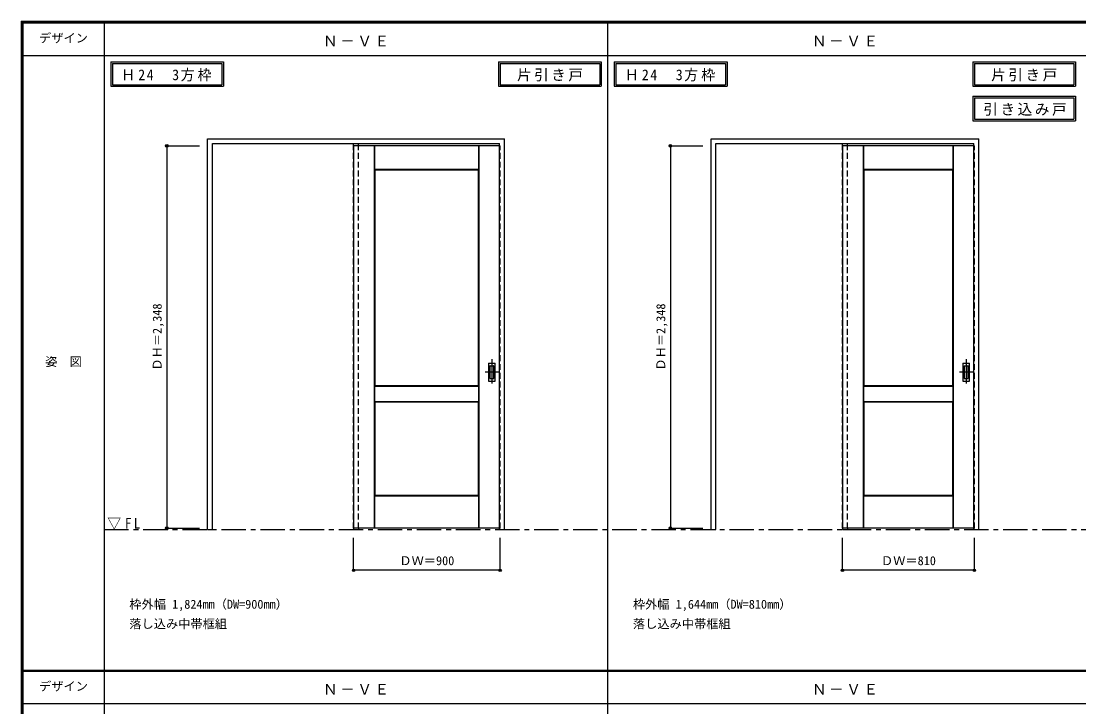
# Model space of a CAD drawing. Units: millimetres, scale not verified. Extents: x -6000 to 5700, y -4307 to 4260.
# Drawn here: x -6000 to 495, y -36 to 4175 of the extents above; entities that cross this region are included whole.
import ezdxf
from ezdxf.enums import TextEntityAlignment as Align

# ---------------------------------------------------------------- set-up
doc = ezdxf.new("R2010")
doc.units = ezdxf.units.MM
doc.header["$LTSCALE"] = 30
doc.header["$PDMODE"] = 32
doc.header["$PDSIZE"] = 15
doc.linetypes.add('CHAIN1', pattern=[8, 5, -1, 1, -1])
doc.linetypes.add('DASHED1', pattern=[1.8, 1.2, -0.6])
for name, color, linetype in [('0-1_通り芯', 4, 'CHAIN1'), ('0-2_扉', 4, 'DASHED1'), ('0-3_仕上げ', 7, 'Continuous'), ('0-4_枠', 3, 'Continuous'), ('0-6_引手', 3, 'Continuous'), ('0-A_文字', 7, 'Continuous'), ('0-B_寸法', 7, 'Continuous'), ('F-1_枠', 6, 'Continuous'), ('F-A_文字', 7, 'Continuous')]:
    doc.layers.add(name, color=color, linetype=linetype)
doc.styles.add('ＭＳ ゴシック', font='')
doc.styles.get('ＭＳ ゴシック').set_extended_font_data('MS Gothic')

msp = doc.modelspace()

# ---------------------------------------------------------------- linework, layer by layer
at = {"layer": '0-1_通り芯'}
for p, q in [((-3109.75, 2100), (-3109.75, 1938)), ((-197.25, 2100), (-197.25, 1938)), ((-3068.75, 2019), (-3150.75, 2019)), ((-156.25, 2019), (-238.25, 2019))]:
    msp.add_line(p, q, dxfattribs=at)
at = {"layer": '0-1_通り芯', "color": 7}
msp.add_line((-5490, 1053), (5690, 1053), dxfattribs=at)
at = {"layer": '0-2_扉', "color": 3, "linetype": 'Continuous'}
for p, q in [((-3958.75, 3409.5), (-3958.75, 1061.5)), ((-3061.75, 3409.5), (-3958.75, 3409.5)), ((-149.25, 3409.5), (-956.25, 3409.5)), ((-956.25, 3409.5), (-956.25, 1061.5)), ((-3061.75, 1061.5), (-3958.75, 1061.5)), ((-149.25, 1061.5), (-956.25, 1061.5))]:
    msp.add_line(p, q, dxfattribs=at)
at = {"layer": '0-2_扉'}
for p, q in [((-3958.75, 3409.5), (-3958.75, 3405.5)), ((-3061.75, 3409.5), (-3058.75, 3409.5)), ((-956.25, 3409.5), (-956.25, 3405.5)), ((-149.25, 3409.5), (-146.25, 3409.5))]:
    msp.add_line(p, q, dxfattribs=at)
for points in [[(-3061.75, 1061.5), (-3058.75, 1061.5), (-3058.75, 3409.5)], [(-149.25, 1061.5), (-146.25, 1061.5), (-146.25, 3409.5)]]:
    msp.add_lwpolyline(points, dxfattribs=at)
at = {"layer": '0-3_仕上げ'}
for p, q in [((-3830.75, 1061.5), (-3830.75, 3409.5)), ((-3829.25, 3262), (-3829.25, 3409.5)), ((-3827.75, 3263.5), (-3827.75, 3409.5)), ((-3189.75, 3263.5), (-3189.75, 3409.5)), ((-3188.25, 3262), (-3188.25, 3409.5)), ((-3186.75, 1061.5), (-3186.75, 3409.5)), ((-828.25, 1061.5), (-828.25, 3409.5)), ((-826.75, 3262), (-826.75, 3409.5)), ((-825.25, 3263.5), (-825.25, 3409.5)), ((-277.25, 3263.5), (-277.25, 3409.5)), ((-275.75, 3262), (-275.75, 3409.5)), ((-274.25, 1061.5), (-274.25, 3409.5)), ((-3827.75, 3263.5), (-3829.25, 3262)), ((-3826.75, 3259.5), (-3829.25, 3262)), ((-3189.75, 3263.5), (-3827.75, 3263.5)), ((-3188.25, 3262), (-3190.75, 3259.5)), ((-3189.75, 3263.5), (-3188.25, 3262)), ((-824.25, 3259.5), (-826.75, 3262)), ((-3829.25, 1839), (-3829.25, 1934)), ((-3189.75, 1932.5), (-3827.75, 1932.5)), ((-3827.75, 1840.5), (-3827.75, 1932.5)), ((-3190.75, 1936.5), (-3188.25, 1934)), ((-3189.75, 1932.5), (-3188.25, 1934)), ((-826.75, 1839), (-826.75, 1934)), ((-277.25, 1932.5), (-825.25, 1932.5)), ((-825.25, 1840.5), (-825.25, 1932.5)), ((-278.25, 1936.5), (-275.75, 1934)), ((-3827.75, 1840.5), (-3829.25, 1839)), ((-3826.75, 1836.5), (-3829.25, 1839)), ((-3188.25, 1839), (-3190.75, 1836.5)), ((-825.25, 1840.5), (-826.75, 1839)), ((-824.25, 1836.5), (-826.75, 1839)), ((-825.25, 1840.5), (-277.25, 1840.5)), ((-275.75, 1839), (-278.25, 1836.5)), ((-3829.25, 1061.5), (-3829.25, 1259)), ((-3827.75, 1061.5), (-3827.75, 1257.5)), ((-3189.75, 1257.5), (-3827.75, 1257.5)), ((-3190.75, 1261.5), (-3188.25, 1259)), ((-3189.75, 1257.5), (-3188.25, 1259)), ((-3189.75, 1061.5), (-3189.75, 1257.5)), ((-3188.25, 1061.5), (-3188.25, 1259)), ((-826.75, 1061.5), (-826.75, 1259)), ((-825.25, 1061.5), (-825.25, 1257.5)), ((-277.25, 1257.5), (-825.25, 1257.5)), ((-278.25, 1261.5), (-275.75, 1259)), ((-277.25, 1257.5), (-275.75, 1259)), ((-277.25, 1061.5), (-277.25, 1257.5)), ((-275.75, 1061.5), (-275.75, 1259))]:
    msp.add_line(p, q, dxfattribs=at)
at = {"layer": '0-3_仕上げ', "color": 3}
for p, q in [((-3190.75, 3259.5), (-3826.75, 3259.5)), ((-3826.75, 1936.5), (-3826.75, 3259.5)), ((-3190.75, 1936.5), (-3190.75, 3259.5)), ((-278.25, 3259.5), (-824.25, 3259.5)), ((-824.25, 1936.5), (-824.25, 3259.5)), ((-278.25, 1936.5), (-278.25, 3259.5)), ((-3190.75, 1936.5), (-3826.75, 1936.5)), ((-278.25, 1936.5), (-824.25, 1936.5)), ((-3826.75, 1836.5), (-3190.75, 1836.5)), ((-3826.75, 1261.5), (-3826.75, 1836.5)), ((-3190.75, 1261.5), (-3190.75, 1836.5)), ((-824.25, 1836.5), (-278.25, 1836.5)), ((-824.25, 1261.5), (-824.25, 1836.5)), ((-278.25, 1261.5), (-278.25, 1836.5)), ((-3190.75, 1261.5), (-3826.75, 1261.5)), ((-278.25, 1261.5), (-824.25, 1261.5))]:
    msp.add_line(p, q, dxfattribs=at)
at = {"layer": '0-3_仕上げ'}
for points in [[(-277.25, 3263.5), (-825.25, 3263.5), (-826.75, 3262)], [(-277.25, 3263.5), (-275.75, 3262), (-278.25, 3259.5)], [(-3827.75, 1932.5), (-3829.25, 1934), (-3826.75, 1936.5)], [(-3827.75, 1840.5), (-3189.75, 1840.5), (-3189.75, 1932.5)], [(-3189.75, 1840.5), (-3188.25, 1839), (-3188.25, 1934)], [(-825.25, 1932.5), (-826.75, 1934), (-824.25, 1936.5)], [(-277.25, 1840.5), (-277.25, 1932.5), (-275.75, 1934)], [(-277.25, 1840.5), (-275.75, 1839), (-275.75, 1934)], [(-3827.75, 1257.5), (-3829.25, 1259), (-3826.75, 1261.5)], [(-825.25, 1257.5), (-826.75, 1259), (-824.25, 1261.5)]]:
    msp.add_lwpolyline(points, dxfattribs=at)
at = {"layer": '0-4_枠'}
for p, q in [((-4855.75, 3453), (-3031.75, 3453)), ((-4855.75, 1053), (-4855.75, 3453)), ((-3031.75, 1053), (-3031.75, 3453)), ((-1763.25, 3453), (-119.25, 3453)), ((-1763.25, 1053), (-1763.25, 3453)), ((-119.25, 1053), (-119.25, 3453)), ((-4825.75, 3423), (-3061.75, 3423)), ((-4825.75, 1053), (-4825.75, 3423)), ((-3061.75, 1053), (-3061.75, 3423)), ((-1733.25, 3423), (-149.25, 3423)), ((-1733.25, 1053), (-1733.25, 3423)), ((-149.25, 1053), (-149.25, 3423)), ((-4855.75, 1053), (-4825.75, 1053)), ((-3958.75, 1061.5), (-3958.75, 1053)), ((-3958.75, 1053), (-3928.75, 1053)), ((-3928.75, 1061.5), (-3928.75, 1053)), ((-3061.75, 1053), (-3031.75, 1053)), ((-1763.25, 1053), (-1733.25, 1053)), ((-956.25, 1061.5), (-956.25, 1053)), ((-956.25, 1053), (-926.25, 1053)), ((-926.25, 1061.5), (-926.25, 1053)), ((-149.25, 1053), (-119.25, 1053))]:
    msp.add_line(p, q, dxfattribs=at)
at = {"layer": '0-4_枠', "color": 4, "linetype": 'DASHED1'}
for p, q in [((-3958.75, 1061.5), (-3958.75, 3423)), ((-3928.75, 1061.5), (-3928.75, 3423)), ((-956.25, 1061.5), (-956.25, 3423)), ((-926.25, 1061.5), (-926.25, 3423))]:
    msp.add_line(p, q, dxfattribs=at)
at = {"layer": '0-6_引手'}
for p, q in [((-3130.75, 2072.5), (-3130.75, 1965.5)), ((-3129.25, 2074), (-3090.25, 2074)), ((-3088.75, 1965.5), (-3088.75, 2072.5)), ((-218.25, 2072.5), (-218.25, 1965.5)), ((-216.75, 2074), (-177.75, 2074)), ((-176.25, 1965.5), (-176.25, 2072.5)), ((-3129.25, 1964), (-3090.25, 1964)), ((-216.75, 1964), (-177.75, 1964))]:
    msp.add_line(p, q, dxfattribs=at)
at = {"layer": '0-6_引手', "color": 7}
for p, q in [((-3122.25, 2056.5), (-3122.25, 1981.5)), ((-3120.75, 2058), (-3098.75, 2058)), ((-3097.25, 1981.5), (-3097.25, 2056.5)), ((-209.75, 2056.5), (-209.75, 1981.5)), ((-208.25, 2058), (-186.25, 2058)), ((-184.75, 1981.5), (-184.75, 2056.5)), ((-3120.75, 1980), (-3098.75, 1980)), ((-208.25, 1980), (-186.25, 1980))]:
    msp.add_line(p, q, dxfattribs=at)
at = {"layer": '0-6_引手'}
for centre, start, end in [((-3129.25, 2072.5), 90, 180), ((-3090.25, 2072.5), 0, 90), ((-216.75, 2072.5), 90, 180), ((-177.75, 2072.5), 0, 90), ((-3129.25, 1965.5), 180, 270), ((-3090.25, 1965.5), 270, 0), ((-216.75, 1965.5), 180, 270), ((-177.75, 1965.5), 270, 0)]:
    msp.add_arc(centre, 1.5, start, end, dxfattribs=at)
at = {"layer": '0-6_引手', "color": 7}
for centre, start, end in [((-3120.75, 2056.5), 90, 180), ((-3098.75, 2056.5), 0, 90), ((-208.25, 2056.5), 90, 180), ((-186.25, 2056.5), 0, 90), ((-3120.75, 1981.5), 180, 270), ((-3098.75, 1981.5), 270, 0), ((-208.25, 1981.5), 180, 270), ((-186.25, 1981.5), 270, 0)]:
    msp.add_arc(centre, 1.5, start, end, dxfattribs=at)
at = {"layer": '0-A_文字'}
for p, q in [((-5450, 3925), (-5450, 3775)), ((-5440, 3915), (-5440, 3785)), ((-5440, 3915), (-4767.38, 3915)), ((-4767.38, 3915), (-4767.38, 3785)), ((-3068.53, 3925), (-3068.53, 3775)), ((-3058.53, 3915), (-3058.53, 3785)), ((-3058.53, 3915), (-2447.5, 3915)), ((-2447.5, 3915), (-2447.5, 3785)), ((-2357.5, 3925), (-2357.5, 3775)), ((-2347.5, 3915), (-2347.5, 3785)), ((-2347.5, 3915), (-1674.88, 3915)), ((-1674.88, 3915), (-1674.88, 3785)), ((-156.03, 3925), (-156.03, 3775)), ((-146.03, 3915), (-146.03, 3785)), ((-146.03, 3915), (465, 3915)), ((465, 3915), (465, 3785)), ((-5450, 3775), (-4757.38, 3775)), ((-5440, 3785), (-4767.38, 3785)), ((-3068.53, 3775), (-2437.5, 3775)), ((-3058.53, 3785), (-2447.5, 3785)), ((-2357.5, 3775), (-1664.88, 3775)), ((-2347.5, 3785), (-1674.88, 3785)), ((-156.03, 3775), (475, 3775)), ((-146.03, 3785), (465, 3785)), ((-156.03, 3713.53), (-156.03, 3563.53)), ((-146.03, 3703.53), (-146.03, 3573.53)), ((-146.03, 3703.53), (465, 3703.53)), ((465, 3703.53), (465, 3573.53)), ((-146.03, 3573.53), (465, 3573.53)), ((-156.03, 3563.53), (475, 3563.53))]:
    msp.add_line(p, q, dxfattribs=at)
for points in [[(-5450, 3925), (-4757.38, 3925), (-4757.38, 3775)], [(-3068.53, 3925), (-2437.5, 3925), (-2437.5, 3775)], [(-2357.5, 3925), (-1664.88, 3925), (-1664.88, 3775)], [(-156.03, 3925), (475, 3925), (475, 3775)], [(-156.03, 3713.53), (475, 3713.53), (475, 3563.53)]]:
    msp.add_lwpolyline(points, dxfattribs=at)
at = {"layer": '0-B_寸法', "color": 4}
for p, q in [((-5105.75, 3409.5), (-4905.75, 3409.5)), ((-2013.25, 3409.5), (-1813.25, 3409.5)), ((-3958.75, 803), (-3958.75, 1003)), ((-3058.75, 803), (-3058.75, 1003)), ((-956.25, 803), (-956.25, 1003)), ((-146.25, 803), (-146.25, 1003)), ((-3058.75, 803), (-3958.75, 803)), ((-146.25, 803), (-956.25, 803))]:
    msp.add_line(p, q, dxfattribs=at)
for points in [[(-5105.75, 3409.5), (-5105.75, 1061.5), (-4905.75, 1061.5)], [(-2013.25, 3409.5), (-2013.25, 1061.5), (-1813.25, 1061.5)]]:
    msp.add_lwpolyline(points, dxfattribs=at)
at = {"layer": '0-B_寸法'}
for p in [(-5105.75, 3409.5), (-2013.25, 3409.5), (-5105.75, 1061.5), (-2013.25, 1061.5), (-3958.75, 803), (-3058.75, 803), (-956.25, 803), (-146.25, 803)]:
    msp.add_point(p, dxfattribs=at)
at = {"layer": 'F-1_枠'}
for p, q in [((-6000, 4175), (5700, 4175)), ((-6000, 4175), (-6000, -4205)), ((-6000, 4170), (5700, 4170)), ((-6000, 4165), (5700, 4165)), ((-5995, 4175), (-5995, -4205)), ((-5990, 4175), (-5990, -4205)), ((-5490, 4175), (-5490, -3790)), ((-2397.5, -3790), (-2397.5, 4175)), ((-6000, 3965), (5700, 3965)), ((-6000, 190.5), (5700, 190.5)), ((-6000, 187.5), (5700, 187.5)), ((-6000, 184.5), (5700, 184.5)), ((-6000, -15.5), (5700, -15.5))]:
    msp.add_line(p, q, dxfattribs=at)

# ---------------------------------------------------------------- texts
at = {"layer": '0-A_文字', "style": 'ＭＳ ゴシック'}
for s, p in [('枠外幅 1,824mm（DW=900mm）', (-5335.75, 550.5)), ('枠外幅 1,644mm（DW=810mm）', (-2243.25, 550.5)), ('落し込み中帯框組', (-5335.75, 430.5)), ('落し込み中帯框組', (-2243.25, 430.5))]:
    msp.add_text(s, height=54.99, dxfattribs=at).set_placement(p, align=Align.BOTTOM_LEFT)
at = {"layer": '0-A_文字', "char_height": 65.98, "attachment_point": 7, "style": 'ＭＳ ゴシック'}
for s, insert in [('\\T1.17;Ｎ－ＶＥ', (-4146.25, 4020)), ('\\T1.17;Ｎ－ＶＥ', (-1143.75, 4020)), ('\\T1.22;\\W0.95;Ｈ24\u30003方枠', (-5385.34, 3805)), ('\\T1.17;片引き戸', (-2955.52, 3805)), ('\\T1.22;\\W0.95;Ｈ24\u30003方枠', (-2292.84, 3805)), ('\\T1.17;片引き戸', (-43.02, 3805)), ('\\T1.17;引き込み戸', (-91.37, 3593.53)), ('\\T1.26;\\W0.95;▽FL', (-5471.25, 1053)), ('\\T1.17;Ｎ－ＶＥ', (-4146.25, 39.5)), ('\\T1.17;Ｎ－ＶＥ', (-1143.75, 39.5))]:
    msp.add_mtext(s, dxfattribs=dict(at, insert=insert))
at = {"layer": '0-B_寸法', "style": 'ＭＳ ゴシック'}
for p in [(-5120.75, 2029.25), (-2028.25, 2029.25)]:
    msp.add_text('ＤＨ＝2,348', height=54.99, rotation=90, dxfattribs=at).set_placement(p, align=Align.BOTTOM_LEFT)
for s, p in [('ＤＷ＝900', (-3677.5, 818)), ('ＤＷ＝810', (-720, 818))]:
    msp.add_text(s, height=54.99, dxfattribs=at).set_placement(p, align=Align.BOTTOM_LEFT)
at = {"layer": 'F-A_文字', "style": 'ＭＳ ゴシック'}
for s, p in [('デザイン', (-5890, 4027.5)), ('姿\u3000図', (-5852.5, 2040.25)), ('デザイン', (-5890, 47))]:
    msp.add_text(s, height=54.99, dxfattribs=at).set_placement(p, align=Align.BOTTOM_LEFT)

doc.saveas('drawing.dxf')
